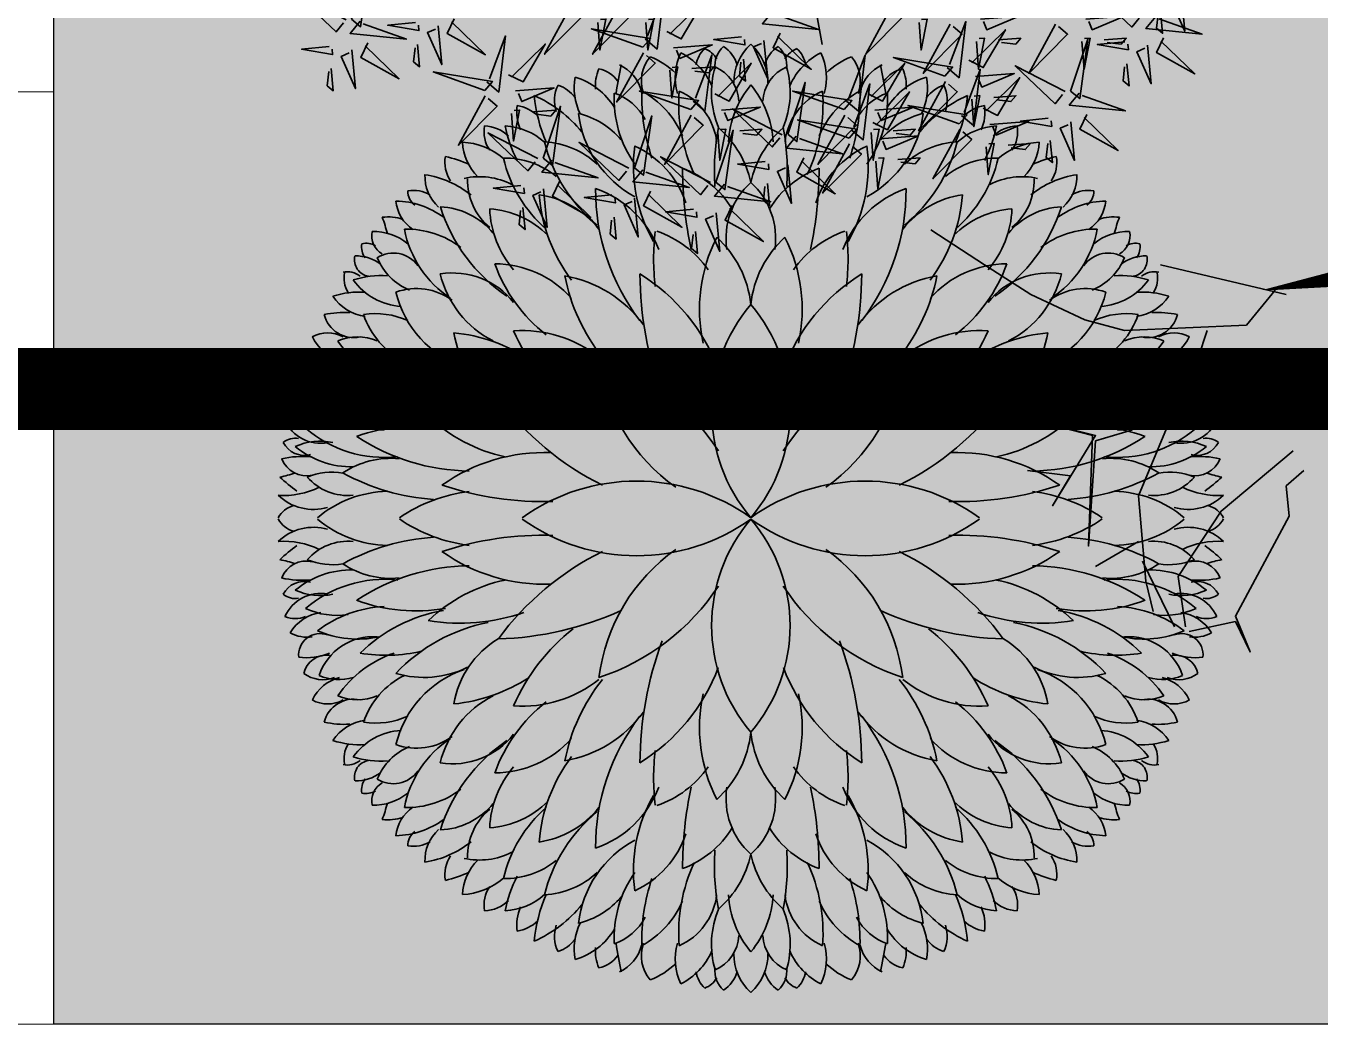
# Model space of a CAD drawing. Header units: millimetres. Extents: x -620 to 15825, y -3130 to 13425.
# Drawn here: x 7901 to 8533, y -2820 to -2333 of the extents above; entities that cross this region are included whole.
import ezdxf

# ---------------------------------------------------------------- set-up
doc = ezdxf.new("R2010")
doc.units = ezdxf.units.MM
doc.header["$LTSCALE"] = 150
doc.linetypes.add('1215E_Roof Plan$0$DASHED', pattern=[0.75, 0.5, -0.25])
doc.layers.add('1215E_Roof Plan$0$ad-Primary Roof', color=5, linetype='Continuous', true_color=0x0000ff)
doc.layers.add('ad-Verandah', color=7, linetype='Continuous', true_color=0xa57c52)
doc.layers.add('ad-Elevation 10', color=8, linetype='Continuous')
doc.layers.add('ad-Landscape', color=7, linetype='Continuous', lineweight=35, true_color=0x007f00)
doc.layers.add('ad-Landscape 2', color=7, linetype='Continuous', lineweight=35, true_color=0x264c00)

# ---------------------------------------------------------------- blocks, each defined once
blk = doc.blocks.new('bamboo')
at = {"layer": 'ad-Landscape'}
blk.add_line((-124.2, -652.6), (-157.7, -842.3), dxfattribs=at)
for points in [[(-1180, -694.3), (-1190.5, -804.4), (-1150.1, -713.1), (-1172.9, -702.9)], [(-1068.3, -758.6), (-926.4, -685), (-1039.9, -793.1), (-1061.2, -767.2)], [(346.4, -826.2), (312.4, -855.4), (293, -695.5), (339.1, -817.8)], [(-358.7, -729.9), (-282.3, -870.2), (-392.6, -759), (-367.2, -737.1)], [(284.5, -805.8), (243.4, -826.4), (180.3, -718.7), (276.1, -813.1)], [(419.5, -729.9), (495.9, -870.2), (385.6, -759), (411, -737.1)], [(556, -729.9), (632.4, -870.2), (522.1, -759), (547.5, -737.1)], [(-1108.4, -762.6), (-1079.9, -797.1), (-1240.2, -813.4), (-1117, -769.7)], [(-1121.6, -747.6), (-1127.7, -810.5), (-1110.4, -796.3), (-1114.5, -756.2)], [(-908.9, -770), (-1019.2, -761.8), (-927.1, -800.3), (-917.4, -777.3)], [(-608.6, -770), (-718.8, -761.8), (-626.7, -800.3), (-617.1, -777.3)], [(-433.8, -779.7), (-439.8, -858.4), (-456.8, -770), (-441.1, -771.2)], [(-16.2, -749), (12.3, -783.5), (-148, -799.7), (-24.8, -756.1)], [(344.4, -779.7), (338.4, -858.4), (321.4, -770), (337.1, -771.2)], [(480.9, -779.7), (474.9, -858.4), (457.9, -770), (473.7, -771.2)], [(-822.9, -784.4), (-746.5, -924.8), (-856.8, -813.5), (-831.4, -791.7)], [(-575.6, -887.6), (-616.8, -908.3), (-679.8, -800.6), (-584, -894.9)], [(-513.8, -908.1), (-547.7, -937.2), (-567.2, -777.3), (-521, -899.6)], [(-522.5, -784.4), (-446.1, -924.8), (-556.4, -813.5), (-531, -791.7)], [(-37.9, -810.4), (-18.1, -852), (-127, -912.8), (-30.8, -819)], [(352.4, -850.5), (499, -798.1), (330.6, -825.1), (352.4, -850.5)], [(-1130.1, -824), (-1110.3, -865.6), (-1219.3, -926.5), (-1123, -832.6)], [(-1084.5, -844.3), (-1095, -954.4), (-1054.5, -863.1), (-1077.3, -852.9)], [(-1020.1, -834.7), (-941.4, -842.3), (-1030.2, -857.5), (-1028.7, -841.8)], [(-961, -829.5), (-1024, -824.8), (-1009.5, -841.7), (-969.5, -836.8)], [(-898, -834.2), (-904, -913), (-921, -824.6), (-905.3, -825.7)], [(-865.6, -975.2), (-915, -827.6), (-891.5, -996.5), (-865.6, -975.2)], [(-660.6, -829.5), (-723.6, -824.8), (-709.1, -841.7), (-669.1, -836.8)], [(-597.6, -834.2), (-603.6, -913), (-620.7, -824.6), (-604.9, -825.7)], [(7.8, -830.7), (-2.8, -940.7), (37.7, -849.4), (14.9, -839.3)], [(72.2, -821), (150.8, -828.6), (62, -843.8), (63.5, -828.1)], [(265.2, -851.8), (154.9, -843.6), (247, -882.2), (256.7, -859.1)], [(-507.7, -932.3), (-361.1, -879.9), (-529.5, -906.9), (-507.7, -932.3)], [(-227.1, -1003.5), (-261, -1032.7), (-280.5, -872.8), (-234.3, -995)], [(66.1, -883.9), (60.1, -946.8), (77.4, -932.6), (73.3, -892.5)], [(209.8, -1003.5), (175.9, -1032.7), (156.4, -872.8), (202.6, -995)], [(351.2, -866.2), (427.7, -1006.6), (317.3, -895.4), (342.8, -873.5)], [(-1026.1, -897.6), (-1032.1, -960.5), (-1014.9, -946.3), (-1019, -906.2)], [(-849.9, -976.7), (-708, -903.2), (-821.4, -1011.2), (-842.8, -985.4)], [(-554.7, -1044.4), (-588.6, -1073.6), (-608.1, -913.7), (-562, -1036)], [(-288.9, -983), (-330, -1003.7), (-393.1, -896), (-297.3, -990.3)], [(148, -983), (106.8, -1003.7), (43.8, -896), (139.5, -990.3)], [(213.1, -911.3), (150.1, -906.6), (164.7, -923.5), (204.7, -918.6)], [(276.1, -916), (270.1, -994.8), (253.1, -906.4), (268.9, -907.6)], [(-616.5, -1023.9), (-657.7, -1044.6), (-720.8, -936.9), (-625, -1031.2)], [(-594.9, -933.7), (-705.2, -925.4), (-613.1, -964), (-603.4, -940.9)], [(-508.9, -948), (-432.5, -1088.4), (-542.8, -977.2), (-517.4, -955.3)], [(-240.7, -1085.3), (-274.6, -1114.5), (-294.1, -954.6), (-248, -1076.9)], [(-60.1, -1097.9), (-109.5, -950.3), (-85.9, -1119.2), (-60.1, -1097.9)], [(-889.9, -980.8), (-861.5, -1015.3), (-1021.7, -1031.5), (-898.6, -987.9)], [(-647, -993.1), (-710, -988.4), (-695.4, -1005.3), (-655.5, -1000.4)], [(-584, -997.8), (-590, -1076.6), (-607, -988.2), (-591.3, -989.4)], [(-302.5, -1064.9), (-343.7, -1085.5), (-406.8, -977.8), (-311, -1072.1)], [(-221, -1027.7), (-74.4, -975.4), (-242.8, -1002.3), (-221, -1027.7)], [(215.9, -1027.7), (362.5, -975.4), (194.1, -1002.3), (215.9, -1027.7)], [(715.7, -974.6), (605.5, -966.3), (697.6, -1004.9), (707.3, -981.8)], [(-548.6, -1068.6), (-402.1, -1016.3), (-570.5, -1043.2), (-548.6, -1068.6)], [(-308.2, -1029.1), (-418.5, -1020.8), (-326.4, -1059.4), (-316.7, -1036.4)], [(-44.4, -1099.5), (97.5, -1025.9), (-15.9, -1134), (-37.3, -1108.1)], [(128.7, -1029.1), (18.4, -1020.8), (110.5, -1059.4), (120.2, -1036.4)], [(636.2, -1166.1), (586.8, -1018.5), (610.3, -1187.4), (636.2, -1166.1)], [(663.7, -1034), (600.7, -1029.3), (615.2, -1046.2), (655.2, -1041.3)], [(-911.7, -1042.2), (-891.9, -1083.8), (-1000.8, -1144.6), (-904.6, -1050.8)], [(-866, -1062.5), (-876.5, -1172.5), (-836.1, -1081.2), (-858.9, -1071.1)], [(-801.6, -1052.8), (-723, -1060.4), (-811.7, -1075.7), (-810.2, -1059.9)], [(-635.9, -1070), (-746.1, -1061.7), (-654, -1100.3), (-644.4, -1077.3)], [(-234.6, -1109.5), (-88.1, -1057.2), (-256.5, -1084.1), (-234.6, -1109.5)], [(-222.2, -1043.5), (-145.8, -1183.9), (-256.1, -1072.6), (-230.7, -1050.8)], [(214.7, -1043.5), (291.1, -1183.9), (180.8, -1072.6), (206.2, -1050.8)], [(376.8, -1193.4), (327.4, -1045.8), (350.9, -1214.7), (376.8, -1193.4)], [(-549.8, -1084.4), (-473.4, -1224.8), (-583.8, -1113.5), (-558.3, -1091.7)], [(-321.9, -1110.9), (-432.1, -1102.7), (-340, -1141.2), (-330.3, -1118.2)], [(-360.3, -1088.6), (-423.3, -1083.8), (-408.7, -1100.8), (-368.8, -1095.8)], [(-297.3, -1093.3), (-303.3, -1172), (-320.3, -1083.6), (-304.5, -1084.8)], [(-84.4, -1103.5), (-56, -1138), (-216.2, -1154.2), (-93.1, -1110.6)], [(76.6, -1088.6), (13.6, -1083.8), (28.1, -1100.8), (68.1, -1095.8)], [(144.7, -1234.3), (95.3, -1086.7), (118.8, -1255.6), (144.7, -1234.3)], [(139.6, -1093.3), (133.6, -1172), (116.6, -1083.6), (132.3, -1084.8)], [(-807.6, -1115.7), (-813.6, -1178.6), (-796.4, -1164.4), (-800.5, -1124.4)], [(-687.9, -1129.5), (-751, -1124.7), (-736.4, -1141.7), (-696.4, -1136.8)], [(-624.9, -1134.2), (-630.9, -1213), (-648, -1124.6), (-632.2, -1125.7)], [(-235.8, -1125.3), (-159.4, -1265.7), (-269.7, -1154.4), (-244.3, -1132.6)], [(392.5, -1194.9), (534.4, -1121.4), (420.9, -1229.4), (399.6, -1203.5)], [(-373.9, -1170.4), (-436.9, -1165.7), (-422.4, -1182.6), (-382.4, -1177.7)], [(-310.9, -1175.1), (-316.9, -1253.9), (-334, -1165.5), (-318.2, -1166.6)], [(-106.2, -1164.9), (-86.3, -1206.5), (-195.3, -1267.4), (-99.1, -1173.5)], [(3.9, -1175.6), (82.5, -1183.2), (-6.2, -1198.4), (-4.7, -1182.7)], [(160.4, -1235.8), (302.3, -1162.3), (188.8, -1270.3), (167.5, -1244.4)], [(611.8, -1171.7), (640.3, -1206.2), (480.1, -1222.4), (603.2, -1178.8)], [(-60.5, -1185.2), (-71, -1295.3), (-30.6, -1204), (-53.4, -1193.8)], [(352.4, -1199), (380.9, -1233.5), (220.7, -1249.7), (343.8, -1206.1)], [(120.3, -1239.9), (148.8, -1274.4), (-11.4, -1290.6), (111.7, -1247)], [(-2.1, -1238.5), (-8.1, -1301.4), (9.1, -1287.1), (5, -1247.1)], [(590.1, -1233.1), (609.9, -1274.7), (501, -1335.5), (597.2, -1241.7)], [(330.7, -1260.4), (350.5, -1301.9), (241.6, -1362.8), (337.8, -1269)], [(376.4, -1280.6), (365.9, -1390.7), (406.3, -1299.4), (383.5, -1289.3)], [(440.8, -1271), (519.4, -1278.6), (430.7, -1293.8), (432.2, -1278.1)], [(635.8, -1253.4), (625.3, -1363.4), (665.7, -1272.1), (642.9, -1262)], [(98.6, -1301.3), (118.4, -1342.9), (9.5, -1403.7), (105.7, -1309.9)], [(144.3, -1321.5), (133.8, -1431.6), (174.2, -1340.3), (151.4, -1330.2)], [(208.7, -1311.9), (287.3, -1319.5), (198.6, -1334.7), (200.1, -1319)], [(694.2, -1306.6), (688.2, -1369.5), (705.4, -1355.3), (701.3, -1315.3)], [(434.8, -1333.9), (428.8, -1396.8), (446, -1382.6), (441.9, -1342.5)], [(202.7, -1374.8), (196.7, -1437.7), (213.9, -1423.5), (209.8, -1383.4)]]:
    blk.add_lwpolyline(points, dxfattribs=at)
at = {"layer": 'ad-Landscape 2'}
for points in [[(1182.3, -770.7), (1132.9, -623.1), (1156.5, -792), (1182.3, -770.7)], [(1198, -772.2), (1339.9, -698.7), (1226.5, -806.7), (1205.1, -780.8)], [(890.5, -769.5), (910.3, -811.1), (801.3, -871.9), (897.6, -778.1)], [(936.1, -789.8), (925.6, -899.8), (966.1, -808.5), (943.2, -798.4)], [(1000.5, -780.1), (1079.1, -787.7), (990.4, -802.9), (991.9, -787.2)], [(1158, -776.3), (1186.4, -810.8), (1026.2, -827), (1149.3, -783.4)], [(735.1, -928.5), (693.9, -949.2), (630.8, -841.5), (726.6, -935.8)], [(796.9, -949), (763, -978.1), (743.5, -818.2), (789.6, -940.5)], [(994.5, -843), (988.5, -905.9), (1005.7, -891.7), (1001.6, -851.6)], [(1136.2, -837.6), (1156, -879.2), (1047.1, -940.1), (1143.3, -846.3)], [(1181.9, -857.9), (1171.4, -968), (1211.8, -876.7), (1189, -866.6)], [(1246.3, -848.3), (1324.9, -855.9), (1236.2, -871.1), (1237.7, -855.4)], [(803, -973.2), (949.5, -920.8), (781.1, -947.8), (803, -973.2)], [(1240.3, -911.2), (1234.3, -974.1), (1251.5, -959.9), (1247.4, -919.8)], [(801.8, -988.9), (878.2, -1129.3), (767.9, -1018.1), (793.3, -996.2)], [(726.7, -1038.7), (720.7, -1117.5), (703.7, -1029.1), (719.4, -1030.3)], [(651.9, -1167.6), (793.8, -1094.1), (680.3, -1202.1), (659, -1176.3)], [(700.2, -1243.7), (778.8, -1251.3), (690.1, -1266.6), (691.6, -1250.8)]]:
    blk.add_lwpolyline(points, dxfattribs=at)
blk = doc.blocks.new('A$C7DA81DBD')
at = {"layer": 'ad-Landscape'}
for centre, radius, start, end in [((-0.266, 4.046), 0.225, 130.8443, 173.759), ((-0.491, 4.017), 0.214, 30.4156, 68.83), ((-0.096, 4.063), 0.227, 130.9335, 187.2728), ((-0.414, 3.981), 0.305, 17.0973, 56.395), ((0.323, 3.905), 0.477, 132.7387, 179.5624), ((5.866, 2.673), 7.168, 168.7597, 170.8333), ((-1.327, 3.744), 0.358, 14.3796, 65.6782), ((-0.641, 3.924), 0.342, 140.1793, 198.6746), ((-1.18, 3.454), 0.743, 47.0323, 68.1406), ((-0.143, 3.955), 0.535, 155.1905, 195.2068), ((-0.906, 3.641), 0.606, 24.0272, 62.7305), ((-1.034, 3.87), 0.552, 170.4856, 205.4529), ((-1.759, 3.363), 0.625, 31.2577, 73.0883), ((-1.053, 3.888), 0.343, 154.8223, 186.1053), ((-1.415, 3.77), 0.269, 35.0422, 78.9599), ((0.485, 3.825), 0.838, 164.1327, 202.2774), ((-0.466, 3.725), 0.359, 3.0513, 66.2944), ((-1.452, 3.751), 0.311, 153.8191, 198.7871), ((-1.821, 3.599), 0.302, 36.3212, 72.6008), ((0.785, 3.797), 1.765, 178.7548, 198.6115), ((-1.37, 3.11), 0.824, 23.2196, 61.7797), ((0.81, 3.717), 1.458, 175.3381, 205.5558), ((-0.873, 3.314), 0.57, 6.6723, 66.2687), ((0.672, 3.334), 0.873, 140.3941, 176.9962), ((-2.444, 2.7), 1.205, 39.6176, 65.5256), ((-0.466, 3.951), 1.488, 185.9725, 202.7074), ((-0.211, 3.764), 1.016, 176.9811, 215.1502), ((-1.383, 3.356), 0.488, 27.4375, 71.1826), ((-1.692, 3.651), 0.41, 172.3277, 203.6108), ((-2.158, 3.355), 0.356, 46.8629, 80.3692), ((-1.724, 2.922), 0.735, 40.3866, 76.092), ((-0.579, 3.745), 0.974, 186.4669, 241.6556), ((-2.106, 3.468), 0.289, 169.0778, 214.6406), ((-2.403, 3.194), 0.329, 46.2451, 87.6854), ((-2.239, 2.943), 0.581, 48.3364, 86.6749), ((-0.915, 3.796), 1.32, 191.9389, 206.2186), ((1.74, 3.125), 2.067, 169.3214, 184.0479), ((-0.876, 2.829), 0.895, 11.9619, 49.2113), ((-2.622, 2.757), 0.621, 49.7759, 86.9333), ((-2.128, 3.396), 0.461, 182.3648, 225.5832), ((-0.488, 3.723), 1.408, 194.0868, 230.7518), ((-1.896, 2.617), 0.764, 47.3855, 86.8116), ((0.295, 3.161), 1.349, 172.2305, 210.013), ((-1.405, 2.554), 0.868, 18.6878, 65.2839), ((-2.458, 3.195), 0.289, 169.0778, 214.6406), ((-3.046, 2.005), 1.281, 66.1435, 76.2848), ((-1.014, 3.524), 1.242, 193.527, 228.3981), ((-2.208, 2.504), 0.73, 50.8151, 91.0506), ((2.889, 3.142), 3.502, 179.9824, 192.0052), ((-0.914, 2.323), 0.874, 31.4049, 69.8192), ((-3.055, 2.232), 0.863, 51.0238, 81.3872), ((-2.554, 3.07), 0.372, 177.6019, 227.961), ((-2.436, 2.424), 0.643, 63.0761, 102.3855), ((-1.999, 3.032), 0.544, 178.2486, 230.6804), ((-3.025, 2.67), 0.274, 57.9754, 101.2662), ((-2.929, 2.933), 0.15, 177.4703, 233.8096), ((-0.442, 3.021), 1.463, 184.5397, 217.072), ((-2.026, 2.069), 0.846, 38.4928, 81.4291), ((0.542, 2.951), 1.936, 179.7315, 217.4115), ((-1.697, 2.079), 0.932, 21.0147, 71.0085), ((0.453, 2.514), 0.676, 132.165, 188.6083), ((-2.833, 2.887), 0.356, 186.207, 235.7181), ((-3.205, 2.09), 0.759, 53.8433, 88.585), ((-2.813, 2.152), 0.645, 39.1564, 87.7817), ((-1.329, 3.259), 1.53, 197.5905, 235.7456), ((-3.255, 2.307), 0.399, 70.941, 97.7273), ((-4.711, 2.181), 1.496, 14.5537, 20.4136), ((-2.402, 1.959), 0.821, 45.1229, 85.9267), ((-1.447, 2.814), 0.898, 182.3009, 220.5076), ((-3.218, 2.537), 0.186, 168.2362, 240.9945), ((-3.387, 2.087), 0.488, 50.8294, 91.5989), ((-2.167, 2.776), 0.96, 190.8581, 236.5506), ((-3.088, 1.801), 0.795, 52.4719, 91.5519), ((1.11, 2.329), 1.983, 172.8697, 187.1303), ((-1.144, 1.7), 0.928, 34.9166, 71.0505), ((-3.325, 2.438), 0.17, 170.7137, 216.2765), ((-3.454, 2.302), 0.168, 59.8902, 103.1809), ((0.973, 1.875), 1.434, 153.1598, 192.1138), ((-0.947, 1.818), 0.953, 6.2214, 47.7369), ((-3.41, 2.32), 0.148, 166.0967, 261.703), ((-3.547, 1.977), 0.379, 53.8191, 90.9542), ((-3.21, 2.109), 0.273, 35.3989, 122.1552), ((-2.867, 2.536), 0.525, 201.8257, 248.0281), ((-3.623, 2.031), 0.183, 51.1425, 102.0713), ((-3.413, 2.155), 0.239, 166.7548, 212.3176), ((-2.301, 1.358), 0.927, 41.7393, 89.8284), ((-0.957, 2.767), 1.425, 199.7331, 231.7721), ((-3.324, 1.386), 0.793, 85.5663, 108.0123), ((-3.104, 2.475), 0.573, 215.7635, 266.3734), ((-2.675, 1.508), 0.695, 38.2825, 99.3433), ((-1.894, 2.412), 0.921, 193.6684, 242.8823), ((-1.856, 1.09), 1.102, 36.0391, 80.2682), ((-0.013, 2.499), 1.688, 191.0285, 218.5633), ((-1.892, 0.74), 1.708, 20.4746, 58.3718), ((2.262, 2.222), 3.258, 180.4864, 200.1425), ((-3.508, 1.218), 0.814, 86.7638, 107.5222), ((-3.394, 2.243), 0.437, 214.7848, 261.073), ((-3.002, 1.519), 0.544, 53.779, 109.798), ((-2.259, 2.257), 0.955, 193.7428, 250.7401), ((1.124, 0.963), 1.476, 139.5678, 220.4322), ((-3.646, 0.97), 0.879, 87.0026, 102.0734), ((-3.566, 1.894), 0.271, 193.6546, 282.449), ((-3.37, 1.133), 0.705, 65.6035, 98.753), ((-2.789, 2.062), 0.727, 198.6708, 243.797), ((-3.799, 1.387), 0.279, 60.3623, 119.6377), ((-3.602, 1.788), 0.37, 205.3637, 256.0362), ((-3.531, 1.186), 0.443, 66.5632, 113.4368), ((-2.813, 0.17), 1.503, 56.8668, 84.3747), ((-1.841, 1.801), 0.836, 189.3048, 239.3197), ((-2.053, 0.575), 1.111, 51.6498, 93.9516), ((-0.504, 2.388), 1.772, 203.4099, 232.0446), ((-2.872, 2.169), 1.015, 214.6416, 251.0624), ((-3.843, 1.163), 0.285, 68.3546, 126.7162), ((-3.699, 1.02), 0.428, 72.4107, 114.4025), ((-3.393, 1.57), 0.508, 198.3657, 274.3629), ((-2.935, 0.536), 0.892, 63.9188, 106.3599), ((0.278, 1.632), 1.654, 187.071, 234.8541), ((-2.005, -0.521), 2.052, 33.3645, 71.7788), ((-3.806, 1.439), 0.213, 192.8534, 276.0686), ((-2.07, 2.438), 1.53, 223.1553, 259.12), ((-3.867, 1.227), 0.193, 174.1867, 290.596), ((-3.99, 0.707), 0.544, 67.6458, 97.2834), ((-3.278, -0.198), 1.427, 76.9569, 99.2549), ((-2.521, 2.218), 1.411, 225.5947, 260.3414), ((-3.983, 0.753), 0.314, 81.5933, 119.1651), ((-3.529, 0.17), 0.914, 78.0173, 113.3144), ((-0.182, 2.617), 2.589, 216.3709, 243.6204), ((-2.355, -1.807), 2.891, 65.6741, 88.2579), ((-3.806, 1.227), 0.386, 211.1509, 261.8872), ((-3.242, 1.855), 1.065, 232.5105, 267.2521), ((-2.612, -0.83), 1.771, 71.0687, 99.21), ((-4.09, 0.665), 0.235, 66.9546, 113.0454), ((-3.864, 1.022), 0.348, 203.9184, 280.7874), ((-3.715, 0.193), 0.678, 81.5557, 114.7052), ((-3.006, -0.698), 1.529, 80.073, 110.392), ((-1.914, 1.938), 1.415, 226.1223, 258.1088), ((-4.09, 0.554), 0.166, 79.3544, 130.2832), ((-3.288, 1.64), 1.093, 229.5217, 276.1719), ((-2.506, 2.298), 1.873, 236.553, 269.3505), ((-4.007, 0.779), 0.214, 207.1935, 284.6897), ((-3.868, 0.167), 0.526, 77.3912, 114.963), ((-3.58, 1.265), 0.803, 230.6141, 270.7898), ((-1.853, -0.999), 1.59, 87.8069, 125.3426), ((-4.021, -0.331), 0.887, 85.5415, 102.4704), ((-3.99, 0.621), 0.238, 201.2281, 283.0029), ((-3.234, -0.221), 0.76, 84.1206, 124.2254), ((-3.761, -0.151), 0.567, 79.894, 113.0436), ((-0.278, -1.632), 1.654, 7.071, 54.8541), ((2.005, 0.521), 2.052, 213.3645, 251.7788), ((0.504, -2.388), 1.772, 23.4099, 52.0446), ((-2.262, -2.222), 3.258, 0.4864, 20.1425), ((1.841, -1.801), 0.836, 9.3048, 59.3197), ((1.892, -0.74), 1.708, 200.4746, 238.3718), ((2.259, -2.257), 0.955, 13.7428, 70.7401), ((0.013, -2.499), 1.688, 11.0285, 38.5633), ((2.053, -0.575), 1.111, 231.6498, 273.9516), ((2.813, -0.17), 1.503, 236.8668, 264.3747), ((2.789, -2.062), 0.727, 18.6708, 63.797), ((3.602, -1.788), 0.37, 25.3637, 76.0362), ((1.894, -2.412), 0.921, 13.6684, 62.8823), ((3.531, -1.186), 0.443, 246.5632, 293.4368), ((3.566, -1.894), 0.271, 13.6546, 102.449), ((1.856, -1.09), 1.102, 216.0391, 260.2682), ((0.957, -2.767), 1.425, 19.7331, 51.7721), ((3.799, -1.387), 0.279, 240.3623, 299.6377), ((-0.542, -2.951), 1.936, 359.7315, 37.4115), ((3.37, -1.133), 0.705, 245.6035, 278.753), ((3.394, -2.243), 0.437, 34.7848, 81.073), ((3.646, -0.97), 0.879, 267.0026, 282.0734), ((2.675, -1.508), 0.695, 218.2825, 279.3433), ((3.002, -1.519), 0.544, 233.779, 289.798), ((3.104, -2.475), 0.573, 35.7635, 86.3734), ((-1.11, -2.329), 1.983, 352.8697, 7.1303), ((2.301, -1.358), 0.927, 221.7393, 269.8284), ((1.329, -3.259), 1.53, 17.5905, 55.7456), ((2.167, -2.776), 0.96, 10.8581, 56.5506), ((2.867, -2.536), 0.525, 21.8257, 68.0281), ((3.508, -1.218), 0.814, 266.7638, 287.5222), ((3.413, -2.155), 0.239, 346.7548, 32.3176), ((0.442, -3.021), 1.463, 4.5397, 37.072), ((3.324, -1.386), 0.793, 265.5663, 288.0123), ((3.41, -2.32), 0.148, 346.0967, 81.703), ((3.623, -2.031), 0.183, 231.1425, 282.0713), ((1.144, -1.7), 0.928, 214.9166, 251.0505), ((1.447, -2.814), 0.898, 2.3009, 40.5076), ((3.21, -2.109), 0.273, 215.3989, 302.1552), ((3.547, -1.977), 0.379, 233.8191, 270.9542), ((1.697, -2.079), 0.932, 201.0147, 251.0085), ((3.088, -1.801), 0.795, 232.4719, 271.5519), ((3.218, -2.537), 0.186, 348.2362, 60.9945), ((3.325, -2.438), 0.17, 350.7137, 36.2765), ((-0.295, -3.161), 1.349, 352.2305, 30.013), ((2.402, -1.959), 0.821, 225.1229, 265.9267), ((3.387, -2.087), 0.488, 230.8294, 271.5989), ((3.454, -2.302), 0.168, 239.8902, 283.1809), ((2.026, -2.069), 0.846, 218.4928, 261.4291), ((0.488, -3.723), 1.408, 14.0868, 50.7518), ((1.014, -3.524), 1.242, 13.527, 48.3981), ((2.813, -2.152), 0.645, 219.1564, 267.7817), ((1.999, -3.032), 0.544, 358.2486, 50.6804), ((2.833, -2.887), 0.356, 6.207, 55.7181), ((4.711, -2.181), 1.496, 194.5537, 200.4136), ((3.205, -2.09), 0.759, 233.8433, 268.585), ((3.255, -2.307), 0.399, 250.941, 277.7273), ((1.405, -2.554), 0.868, 198.6878, 245.2839), ((0.579, -3.745), 0.974, 6.4669, 61.6556), ((3.055, -2.232), 0.863, 231.0238, 261.3872), ((2.554, -3.07), 0.372, 357.6019, 47.961), ((3.025, -2.67), 0.274, 237.9754, 281.2662), ((2.929, -2.933), 0.15, 357.4703, 53.8096), ((2.436, -2.424), 0.643, 243.0761, 282.3855), ((2.208, -2.504), 0.73, 230.8151, 271.0506), ((2.128, -3.396), 0.461, 2.3648, 45.5832), ((2.458, -3.195), 0.289, 349.0778, 34.6406), ((-0.785, -3.797), 1.765, 358.7548, 18.6115), ((0.211, -3.764), 1.016, 356.9811, 35.1502), ((1.896, -2.617), 0.764, 227.3855, 266.8116), ((0.915, -3.796), 1.32, 11.9389, 26.2186), ((2.622, -2.757), 0.621, 229.7759, 266.9333), ((3.046, -2.005), 1.281, 246.1435, 256.2848), ((2.106, -3.468), 0.289, 349.0778, 34.6406), ((1.37, -3.11), 0.824, 203.2196, 241.7797), ((1.724, -2.922), 0.735, 220.3866, 256.092), ((2.444, -2.7), 1.205, 219.6176, 245.5256), ((0.466, -3.951), 1.488, 5.9725, 22.7074), ((2.239, -2.943), 0.581, 228.3364, 266.6749), ((2.403, -3.194), 0.329, 226.2451, 267.6854), ((1.383, -3.356), 0.488, 207.4375, 251.1826), ((1.692, -3.651), 0.41, 352.3277, 23.6108), ((1.759, -3.363), 0.625, 211.2577, 253.0883), ((1.034, -3.87), 0.552, 350.4856, 25.4529), ((1.452, -3.751), 0.311, 333.8191, 18.7871), ((2.158, -3.355), 0.356, 226.8629, 260.3692), ((0.641, -3.924), 0.342, 320.1793, 18.6746), ((1.327, -3.744), 0.358, 194.3796, 245.6782), ((-5.866, -2.673), 7.168, 348.7597, 350.8333), ((1.821, -3.599), 0.302, 216.3212, 252.6008), ((1.415, -3.77), 0.269, 215.0422, 258.9599), ((1.053, -3.888), 0.343, 334.8223, 6.1053), ((1.18, -3.454), 0.743, 227.0323, 248.1406)]:
    blk.add_arc(centre, radius, start, end, dxfattribs=at)
at = {"layer": 'ad-Landscape 2'}
for centre, radius, start, end in [((-0.323, 3.905), 0.477, 0.4376, 47.2613), ((0.414, 3.981), 0.305, 123.605, 162.9027), ((0.096, 4.063), 0.227, 352.7272, 49.0665), ((0.491, 4.017), 0.214, 111.17, 149.5844), ((0.266, 4.046), 0.225, 6.241, 49.1557), ((0.906, 3.641), 0.606, 117.2695, 155.9728), ((0.143, 3.955), 0.535, 344.7932, 24.8095), ((1.18, 3.454), 0.743, 111.8594, 132.9677), ((0.641, 3.924), 0.342, 341.3254, 39.8207), ((1.327, 3.744), 0.358, 114.3218, 165.6204), ((-5.866, 2.673), 7.168, 9.1667, 11.2403), ((0.466, 3.725), 0.359, 113.7056, 176.9487), ((-0.485, 3.825), 0.838, 337.7226, 15.8673), ((1.415, 3.77), 0.269, 101.0401, 144.9578), ((1.759, 3.363), 0.625, 106.9117, 148.7423), ((1.053, 3.888), 0.343, 353.8947, 25.1777), ((1.034, 3.87), 0.552, 334.5471, 9.5144), ((-0.672, 3.334), 0.873, 3.0038, 39.6059), ((0.873, 3.314), 0.57, 113.7313, 173.3277), ((-0.81, 3.717), 1.458, 334.4442, 4.6619), ((1.37, 3.11), 0.824, 118.2203, 156.7804), ((-0.785, 3.797), 1.765, 341.3885, 1.2452), ((1.821, 3.599), 0.302, 107.3992, 143.6788), ((1.452, 3.751), 0.311, 341.2129, 26.1809), ((1.383, 3.356), 0.488, 108.8174, 152.5625), ((0.211, 3.764), 1.016, 324.8498, 3.0189), ((2.444, 2.7), 1.205, 114.4744, 140.3824), ((0.466, 3.951), 1.488, 337.2926, 354.0275), ((0.579, 3.745), 0.974, 298.3444, 353.5331), ((1.724, 2.922), 0.735, 103.908, 139.6134), ((2.158, 3.355), 0.356, 99.6308, 133.1371), ((1.692, 3.651), 0.41, 336.3892, 7.6723), ((0.876, 2.829), 0.895, 130.7887, 168.0381), ((-1.74, 3.125), 2.067, 355.9521, 10.6786), ((2.239, 2.943), 0.581, 93.3251, 131.6636), ((0.915, 3.796), 1.32, 333.7814, 348.0611), ((2.403, 3.194), 0.329, 92.3146, 133.7549), ((2.106, 3.468), 0.289, 325.3594, 10.9222), ((0.488, 3.723), 1.408, 309.2482, 345.9132), ((1.896, 2.617), 0.764, 93.1884, 132.6145), ((2.622, 2.757), 0.621, 93.0667, 130.2241), ((2.128, 3.396), 0.461, 314.4168, 357.6352), ((1.405, 2.554), 0.868, 114.7161, 161.3122), ((-0.295, 3.161), 1.349, 329.987, 7.7695), ((0.914, 2.323), 0.874, 110.1808, 148.5951), ((-2.889, 3.142), 3.502, 347.9948, 0.0176), ((2.208, 2.504), 0.73, 88.9494, 129.1849), ((1.014, 3.524), 1.242, 311.6019, 346.473), ((3.046, 2.005), 1.281, 103.7152, 113.8565), ((2.458, 3.195), 0.289, 325.3594, 10.9222), ((2.436, 2.424), 0.643, 77.6145, 116.9239), ((1.999, 3.032), 0.544, 309.3196, 1.7514), ((3.055, 2.232), 0.863, 98.6128, 128.9762), ((2.554, 3.07), 0.372, 312.039, 2.3981), ((-0.453, 2.514), 0.676, 351.3917, 47.835), ((1.697, 2.079), 0.932, 108.9915, 158.9853), ((-0.542, 2.951), 1.936, 322.5885, 0.2685), ((2.026, 2.069), 0.846, 98.5709, 141.5072), ((0.442, 3.021), 1.463, 322.928, 355.4603), ((3.025, 2.67), 0.274, 78.7338, 122.0246), ((2.929, 2.933), 0.15, 306.1904, 2.5297), ((1.329, 3.259), 1.53, 304.2544, 342.4095), ((2.813, 2.152), 0.645, 92.2183, 140.8436), ((3.205, 2.09), 0.759, 91.415, 126.1567), ((2.833, 2.887), 0.356, 304.2819, 353.793), ((2.402, 1.959), 0.821, 94.0733, 134.8771), ((1.447, 2.814), 0.898, 319.4924, 357.6991), ((3.255, 2.307), 0.399, 82.2727, 109.059), ((4.711, 2.181), 1.496, 159.5864, 165.4463), ((1.144, 1.7), 0.928, 108.9495, 145.0834), ((-1.11, 2.329), 1.983, 352.8697, 7.1303), ((3.088, 1.801), 0.795, 88.4481, 127.5281), ((2.167, 2.776), 0.96, 303.4494, 349.1419), ((3.387, 2.087), 0.488, 88.4011, 129.1706), ((3.218, 2.537), 0.186, 299.0055, 11.7638), ((0.947, 1.818), 0.953, 132.2631, 173.7786), ((-0.973, 1.875), 1.434, 347.8862, 26.8402), ((3.454, 2.302), 0.168, 76.8191, 120.1098), ((3.325, 2.438), 0.17, 323.7235, 9.2863), ((3.21, 2.109), 0.273, 57.8448, 144.6011), ((2.867, 2.536), 0.525, 291.9719, 338.1743), ((3.547, 1.977), 0.379, 89.0458, 126.1809), ((3.41, 2.32), 0.148, 278.297, 13.9033), ((2.301, 1.358), 0.927, 90.1716, 138.2607), ((0.957, 2.767), 1.425, 308.2279, 340.2669), ((3.623, 2.031), 0.183, 77.9287, 128.8575), ((3.413, 2.155), 0.239, 327.6824, 13.2452), ((1.892, 0.74), 1.708, 121.6282, 159.5254), ((-2.262, 2.222), 3.258, 339.8575, 359.5136), ((1.856, 1.09), 1.102, 99.7318, 143.9609), ((0.013, 2.499), 1.688, 321.4367, 348.9715), ((2.675, 1.508), 0.695, 80.6567, 141.7175), ((1.894, 2.412), 0.921, 297.1177, 346.3316), ((3.104, 2.475), 0.573, 273.6266, 324.2365), ((3.324, 1.386), 0.793, 71.9877, 94.4337), ((2.259, 2.257), 0.955, 289.2599, 346.2572), ((3.002, 1.519), 0.544, 70.202, 126.221), ((3.508, 1.218), 0.814, 72.4778, 93.2362), ((3.394, 2.243), 0.437, 278.927, 325.2152), ((-1.124, 0.963), 1.476, 319.5678, 40.4322), ((3.37, 1.133), 0.705, 81.247, 114.3965), ((2.789, 2.062), 0.727, 296.203, 341.3292), ((3.566, 1.894), 0.271, 257.551, 346.3454), ((3.646, 0.97), 0.879, 77.9266, 92.9974), ((2.053, 0.575), 1.111, 86.0484, 128.3502), ((0.504, 2.388), 1.772, 307.9554, 336.5901), ((2.813, 0.17), 1.503, 95.6253, 123.1332), ((1.841, 1.801), 0.836, 300.6803, 350.6952), ((3.531, 1.186), 0.443, 66.5632, 113.4368), ((3.799, 1.387), 0.279, 60.3623, 119.6377), ((3.602, 1.788), 0.37, 283.9638, 334.6363), ((2.872, 2.169), 1.015, 288.9376, 325.3584), ((2.005, -0.521), 2.052, 108.2212, 146.6355), ((-0.278, 1.632), 1.654, 305.1459, 352.929), ((2.935, 0.536), 0.892, 73.6401, 116.0812), ((3.393, 1.57), 0.508, 265.6371, 341.6343), ((3.699, 1.02), 0.428, 65.5975, 107.5893), ((3.843, 1.163), 0.285, 53.2838, 111.6454), ((2.07, 2.438), 1.53, 280.88, 316.8447), ((3.806, 1.439), 0.213, 263.9314, 347.1466), ((2.521, 2.218), 1.411, 279.6586, 314.4053), ((3.278, -0.198), 1.427, 80.7451, 103.0431), ((3.99, 0.707), 0.544, 82.7166, 112.3542), ((3.867, 1.227), 0.193, 249.404, 5.8133), ((2.355, -1.807), 2.891, 91.7421, 114.3259), ((0.182, 2.617), 2.589, 296.3796, 323.6291), ((3.529, 0.17), 0.914, 66.6856, 101.9827), ((3.983, 0.753), 0.314, 60.8349, 98.4067), ((2.612, -0.83), 1.771, 80.79, 108.9313), ((3.242, 1.855), 1.065, 272.7479, 307.4895), ((3.806, 1.227), 0.386, 278.1128, 328.8491), ((1.914, 1.938), 1.415, 281.8912, 313.8777), ((3.006, -0.698), 1.529, 69.608, 99.927), ((3.715, 0.193), 0.678, 65.2948, 98.4443), ((3.864, 1.022), 0.348, 259.2126, 336.0816), ((4.09, 0.665), 0.235, 66.9546, 113.0454), ((2.506, 2.298), 1.873, 270.6495, 303.447), ((3.288, 1.64), 1.093, 263.8281, 310.4783), ((4.09, 0.554), 0.166, 49.7168, 100.6456), ((1.853, -0.999), 1.59, 54.6574, 92.1931), ((3.58, 1.265), 0.803, 269.2102, 309.3859), ((3.868, 0.167), 0.526, 65.037, 102.6088), ((4.007, 0.779), 0.214, 255.3103, 332.8065), ((3.234, -0.221), 0.76, 55.7746, 95.8794), ((3.99, 0.621), 0.238, 256.9971, 338.7719), ((4.021, -0.331), 0.887, 77.5296, 94.4585), ((-4.487, 1.629), 1.285, 281.6372, 288.0005), ((-3.052, 1.626), 1.72, 226.87, 233.5161), ((-3.616, 0.691), 0.486, 221.139, 275.5703), ((-2.722, 2.114), 1.948, 241.1822, 266.2604), ((2.722, 2.114), 1.948, 273.7396, 298.8178), ((3.616, 0.691), 0.486, 264.4297, 318.861), ((3.761, -0.151), 0.567, 66.9564, 100.106), ((3.052, 1.626), 1.72, 306.4839, 313.13), ((4.487, 1.629), 1.285, 251.9995, 258.3628), ((-4.197, 0.939), 0.734, 266.4289, 296.017), ((-3.241, -0.766), 1.009, 91.2562, 130.1055), ((-2.353, -1.17), 1.423, 97.042, 124.3197), ((-1.863, 3.033), 2.882, 251.6105, 271.7173), ((-1.026, -1.431), 1.766, 54.4662, 125.5338), ((1.026, -1.431), 1.766, 54.4662, 125.5338), ((1.863, 3.033), 2.882, 268.2827, 288.3895), ((2.353, -1.17), 1.423, 55.6803, 82.958), ((3.241, -0.766), 1.009, 49.8945, 88.7438), ((4.197, 0.939), 0.734, 243.983, 273.5711), ((-3.927, 0.536), 0.456, 226.0882, 286.2369), ((3.927, 0.536), 0.456, 253.7631, 313.9118), ((-4.046, -0.101), 0.224, 105.3109, 151.5664), ((4.046, -0.101), 0.224, 28.4336, 74.6891), ((-4.046, 0.101), 0.224, 208.4336, 254.6891), ((-3.927, -0.536), 0.456, 73.7631, 133.9118), ((-3.241, 0.766), 1.009, 229.8945, 268.7438), ((-2.353, 1.17), 1.423, 235.6803, 262.958), ((-1.026, 1.431), 1.766, 234.4662, 305.5338), ((1.124, -0.963), 1.476, 139.5678, 220.4322), ((-1.124, -0.963), 1.476, 319.5678, 40.4322), ((1.026, 1.431), 1.766, 234.4662, 305.5338), ((2.353, 1.17), 1.423, 277.042, 304.3197), ((3.241, 0.766), 1.009, 271.2562, 310.1055), ((3.927, -0.536), 0.456, 46.0882, 106.2369), ((4.046, 0.101), 0.224, 285.3109, 331.5664), ((-4.197, -0.939), 0.734, 63.983, 93.5711), ((-3.616, -0.691), 0.486, 84.4297, 138.861), ((-2.722, -2.114), 1.948, 93.7396, 118.8178), ((-1.863, -3.033), 2.882, 88.2827, 108.3895), ((1.863, -3.033), 2.882, 71.6105, 91.7173), ((2.722, -2.114), 1.948, 61.1822, 86.2604), ((3.616, -0.691), 0.486, 41.139, 95.5703), ((4.197, -0.939), 0.734, 86.4289, 116.017), ((-3.052, -1.626), 1.72, 126.4839, 133.13), ((-1.853, 0.999), 1.59, 234.6574, 272.1931), ((-0.182, -2.617), 2.589, 116.3796, 143.6291), ((0.278, -1.632), 1.654, 125.1459, 172.929), ((0.182, -2.617), 2.589, 36.3709, 63.6204), ((1.853, 0.999), 1.59, 267.8069, 305.3426), ((3.052, -1.626), 1.72, 46.87, 53.5161), ((-4.487, -1.629), 1.285, 71.9995, 78.3628), ((-3.99, -0.621), 0.238, 76.9971, 158.7719), ((-3.58, -1.265), 0.803, 89.2102, 129.3859), ((-3.761, 0.151), 0.567, 246.9564, 280.106), ((-3.234, 0.221), 0.76, 235.7746, 275.8794), ((-2.506, -2.298), 1.873, 90.6495, 123.447), ((2.506, -2.298), 1.873, 56.553, 89.3505), ((3.234, 0.221), 0.76, 264.1206, 304.2254), ((3.58, -1.265), 0.803, 50.6141, 90.7898), ((3.761, 0.151), 0.567, 259.894, 293.0436), ((3.99, -0.621), 0.238, 21.2281, 103.0029), ((4.487, -1.629), 1.285, 101.6372, 108.0005), ((-4.021, 0.331), 0.887, 257.5296, 274.4585), ((-4.007, -0.779), 0.214, 75.3103, 152.8065), ((-3.288, -1.64), 1.093, 83.8281, 130.4783), ((-1.914, -1.938), 1.415, 101.8912, 133.8777), ((1.914, -1.938), 1.415, 46.1223, 78.1088), ((3.288, -1.64), 1.093, 49.5217, 96.1719), ((4.021, 0.331), 0.887, 265.5415, 282.4704), ((4.007, -0.779), 0.214, 27.1935, 104.6897), ((-4.09, -0.554), 0.166, 229.7168, 280.6456), ((-3.864, -1.022), 0.348, 79.2126, 156.0816), ((-3.868, -0.167), 0.526, 245.037, 282.6088), ((-2.005, 0.521), 2.052, 288.2212, 326.6355), ((3.868, -0.167), 0.526, 257.3912, 294.963), ((3.864, -1.022), 0.348, 23.9184, 100.7874), ((4.09, -0.554), 0.166, 259.3544, 310.2832), ((-3.715, -0.193), 0.678, 245.2948, 278.4443), ((-3.242, -1.855), 1.065, 92.7479, 127.4895), ((-3.006, 0.698), 1.529, 249.608, 279.927), ((3.006, 0.698), 1.529, 260.073, 290.392), ((3.242, -1.855), 1.065, 52.5105, 87.2521), ((3.715, -0.193), 0.678, 261.5557, 294.7052), ((-4.09, -0.665), 0.235, 246.9546, 293.0454), ((-3.806, -1.227), 0.386, 98.1128, 148.8491), ((-2.521, -2.218), 1.411, 99.6586, 134.4053), ((-2.612, 0.83), 1.771, 260.79, 288.9313), ((-2.355, 1.807), 2.891, 271.7421, 294.3259), ((2.355, 1.807), 2.891, 245.6741, 268.2579), ((2.612, 0.83), 1.771, 251.0687, 279.21), ((2.521, -2.218), 1.411, 45.5947, 80.3414), ((3.806, -1.227), 0.386, 31.1509, 81.8872), ((4.09, -0.665), 0.235, 246.9546, 293.0454), ((-3.983, -0.753), 0.314, 240.8349, 278.4067), ((-3.867, -1.227), 0.193, 69.404, 185.8133), ((-3.529, -0.17), 0.914, 246.6856, 281.9827), ((-2.07, -2.438), 1.53, 100.88, 136.8447), ((-0.504, -2.388), 1.772, 127.9554, 156.5901), ((2.07, -2.438), 1.53, 43.1553, 79.12), ((3.529, -0.17), 0.914, 258.0173, 293.3144), ((3.867, -1.227), 0.193, 354.1867, 110.596), ((3.983, -0.753), 0.314, 261.5933, 299.1651), ((-3.393, -1.57), 0.508, 85.6371, 161.6343), ((-1.841, -1.801), 0.836, 120.6803, 170.6952), ((2.262, -2.222), 3.258, 159.8575, 179.5136), ((3.393, -1.57), 0.508, 18.3657, 94.3629), ((-3.99, -0.707), 0.544, 262.7166, 292.3542), ((-3.806, -1.439), 0.213, 83.9314, 167.1466), ((-2.872, -2.169), 1.015, 108.9376, 145.3584), ((-3.278, 0.198), 1.427, 260.7451, 283.0431), ((3.278, 0.198), 1.427, 256.9569, 279.2549), ((2.872, -2.169), 1.015, 34.6416, 71.0624), ((3.99, -0.707), 0.544, 247.6458, 277.2834), ((3.806, -1.439), 0.213, 12.8534, 96.0686), ((-3.843, -1.163), 0.285, 233.2838, 291.6454), ((-2.935, -0.536), 0.892, 253.6401, 296.0812), ((-2.259, -2.257), 0.955, 109.2599, 166.2572), ((-1.892, -0.74), 1.708, 301.6282, 339.5254), ((2.935, -0.536), 0.892, 243.9188, 286.3599), ((3.843, -1.163), 0.285, 248.3546, 306.7162), ((-3.602, -1.788), 0.37, 103.9638, 154.6363), ((-3.699, -1.02), 0.428, 245.5975, 287.5893), ((-2.789, -2.062), 0.727, 116.203, 161.3292), ((-2.813, -0.17), 1.503, 275.6253, 303.1332), ((-2.053, -0.575), 1.111, 266.0484, 308.3502), ((-0.013, -2.499), 1.688, 141.4367, 168.9715), ((3.699, -1.02), 0.428, 252.4107, 294.4025), ((-3.566, -1.894), 0.271, 77.551, 166.3454), ((-3.531, -1.186), 0.443, 246.5632, 293.4368), ((-1.894, -2.412), 0.921, 117.1177, 166.3316), ((0.973, -1.875), 1.434, 167.8862, 206.8402), ((-0.973, -1.875), 1.434, 333.1598, 12.1138), ((-3.799, -1.387), 0.279, 240.3623, 299.6377), ((-0.957, -2.767), 1.425, 128.2279, 160.2669), ((-1.856, -1.09), 1.102, 279.7318, 323.9609), ((-3.646, -0.97), 0.879, 257.9266, 272.9974), ((-3.394, -2.243), 0.437, 98.927, 145.2152), ((-3.37, -1.133), 0.705, 261.247, 294.3965), ((0.542, -2.951), 1.936, 142.5885, 180.2685), ((-3.104, -2.475), 0.573, 93.6266, 144.2365), ((-3.002, -1.519), 0.544, 250.202, 306.221), ((-2.675, -1.508), 0.695, 260.6567, 321.7175), ((-0.947, -1.818), 0.953, 312.2631, 353.7786), ((0.947, -1.818), 0.953, 186.2214, 227.7369), ((-3.508, -1.218), 0.814, 252.4778, 273.2362), ((-3.413, -2.155), 0.239, 147.6824, 193.2452), ((-2.867, -2.536), 0.525, 111.9719, 158.1743), ((-2.167, -2.776), 0.96, 123.4494, 169.1419), ((-1.329, -3.259), 1.53, 124.2544, 162.4095), ((-2.301, -1.358), 0.927, 270.1716, 318.2607), ((1.11, -2.329), 1.983, 172.8697, 187.1303), ((-3.623, -2.031), 0.183, 257.9287, 308.8575), ((-3.324, -1.386), 0.793, 251.9877, 274.4337), ((-3.41, -2.32), 0.148, 98.297, 193.9033), ((-0.442, -3.021), 1.463, 142.928, 175.4603), ((-3.547, -1.977), 0.379, 269.0458, 306.1809), ((-3.21, -2.109), 0.273, 237.8448, 324.6011), ((-1.447, -2.814), 0.898, 139.4924, 177.6991), ((-1.144, -1.7), 0.928, 288.9495, 325.0834), ((-3.325, -2.438), 0.17, 143.7235, 189.2863), ((-3.218, -2.537), 0.186, 119.0055, 191.7638), ((-3.088, -1.801), 0.795, 268.4481, 307.5281), ((-1.697, -2.079), 0.932, 288.9915, 338.9853), ((2.889, -3.142), 3.502, 167.9948, 180.0176), ((0.453, -2.514), 0.676, 171.3917, 227.835), ((-0.453, -2.514), 0.676, 312.165, 8.6083), ((-2.889, -3.142), 3.502, 359.9824, 12.0052), ((-3.454, -2.302), 0.168, 256.8191, 300.1098), ((-3.387, -2.087), 0.488, 268.4011, 309.1706), ((-2.402, -1.959), 0.821, 274.0733, 314.8771), ((0.295, -3.161), 1.349, 149.987, 187.7695), ((-4.711, -2.181), 1.496, 339.5864, 345.4463), ((-2.833, -2.887), 0.356, 124.2819, 173.793), ((-2.813, -2.152), 0.645, 272.2183, 320.8436), ((-1.999, -3.032), 0.544, 129.3196, 181.7514), ((-1.014, -3.524), 1.242, 131.6019, 166.473), ((-2.026, -2.069), 0.846, 278.5709, 321.5072), ((-0.488, -3.723), 1.408, 129.2482, 165.9132), ((-3.255, -2.307), 0.399, 262.2727, 289.059), ((-3.205, -2.09), 0.759, 271.415, 306.1567), ((-0.914, -2.323), 0.874, 290.1808, 328.5951), ((0.914, -2.323), 0.874, 211.4049, 249.8192), ((-2.929, -2.933), 0.15, 126.1904, 182.5297), ((-3.025, -2.67), 0.274, 258.7338, 302.0246), ((-2.554, -3.07), 0.372, 132.039, 182.3981), ((-3.055, -2.232), 0.863, 278.6128, 308.9762), ((-0.579, -3.745), 0.974, 118.3444, 173.5331), ((-1.405, -2.554), 0.868, 294.7161, 341.3122), ((-2.436, -2.424), 0.643, 257.6145, 296.9239), ((1.74, -3.125), 2.067, 175.9521, 190.6786), ((-0.876, -2.829), 0.895, 310.7887, 348.0381), ((0.876, -2.829), 0.895, 191.9619, 229.2113), ((-1.74, -3.125), 2.067, 349.3214, 4.0479), ((-2.458, -3.195), 0.289, 145.3594, 190.9222), ((-2.128, -3.396), 0.461, 134.4168, 177.6352), ((-2.208, -2.504), 0.73, 268.9494, 309.1849), ((0.81, -3.717), 1.458, 154.4442, 184.6619), ((-0.81, -3.717), 1.458, 355.3381, 25.5558), ((-3.046, -2.005), 1.281, 283.7152, 293.8565), ((-2.622, -2.757), 0.621, 273.0667, 310.2241), ((-0.915, -3.796), 1.32, 153.7814, 168.0611), ((-1.896, -2.617), 0.764, 273.1884, 312.6145), ((-0.211, -3.764), 1.016, 144.8498, 183.0189), ((0.785, -3.797), 1.765, 161.3885, 181.2452), ((-2.106, -3.468), 0.289, 145.3594, 190.9222), ((-2.403, -3.194), 0.329, 272.3146, 313.7549), ((-2.239, -2.943), 0.581, 273.3251, 311.6636), ((-0.466, -3.951), 1.488, 157.2926, 174.0275), ((-2.444, -2.7), 1.205, 294.4744, 320.3824), ((-1.724, -2.922), 0.735, 283.908, 319.6134), ((-1.37, -3.11), 0.824, 298.2203, 336.7804), ((-0.873, -3.314), 0.57, 293.7313, 353.3277), ((0.672, -3.334), 0.873, 183.0038, 219.6059), ((-0.672, -3.334), 0.873, 320.3941, 356.9962), ((0.873, -3.314), 0.57, 186.6723, 246.2687), ((-1.692, -3.651), 0.41, 156.3892, 187.6723), ((-1.383, -3.356), 0.488, 288.8174, 332.5625), ((0.485, -3.825), 0.838, 157.7226, 195.8673), ((-0.485, -3.825), 0.838, 344.1327, 22.2774), ((-2.158, -3.355), 0.356, 279.6308, 313.1371), ((-1.452, -3.751), 0.311, 161.2129, 206.1809), ((-1.034, -3.87), 0.552, 154.5471, 189.5144), ((-1.759, -3.363), 0.625, 286.9117, 328.7423), ((-1.821, -3.599), 0.302, 287.3992, 323.6788), ((5.866, -2.673), 7.168, 189.1667, 191.2403), ((-1.327, -3.744), 0.358, 294.3218, 345.6204), ((-0.641, -3.924), 0.342, 161.3254, 219.8207), ((-0.143, -3.955), 0.535, 164.7932, 204.8095), ((-0.466, -3.725), 0.359, 293.7056, 356.9487), ((0.466, -3.725), 0.359, 183.0513, 246.2944), ((0.143, -3.955), 0.535, 335.1905, 15.2068), ((-1.053, -3.888), 0.343, 173.8947, 205.1777), ((-1.415, -3.77), 0.269, 281.0401, 324.9578), ((-0.906, -3.641), 0.606, 297.2695, 335.9728), ((0.323, -3.905), 0.477, 180.4376, 227.2613), ((-0.323, -3.905), 0.477, 312.7387, 359.5624), ((0.906, -3.641), 0.606, 204.0272, 242.7305), ((-1.18, -3.454), 0.743, 291.8594, 312.9677), ((-0.096, -4.063), 0.227, 172.7272, 229.0665), ((0.096, -4.063), 0.227, 310.9335, 7.2728), ((-0.266, -4.046), 0.225, 186.241, 229.1557), ((-0.491, -4.017), 0.214, 291.17, 329.5844), ((-0.414, -3.981), 0.305, 303.605, 342.9027), ((0.414, -3.981), 0.305, 197.0973, 236.395), ((0.491, -4.017), 0.214, 210.4156, 248.83), ((0.266, -4.046), 0.225, 310.8443, 353.759)]:
    blk.add_arc(centre, radius, start, end, dxfattribs=at)
blk = doc.blocks.new('A$C06C421F0')
at = {"layer": 'ad-Landscape'}
for points in [[(359.91, 366.46, 35.98, 14.39, 0), (421.22, 431.54, 14.39, 0.72, 0), (487.37, 441.94, 0, 0, 0), (448, 441.94, 0, 0, 0), (472.53, 524.19, 0, 0, 0), (467.69, 541.37, 0, 0, 0), (379.6, 599.67, 0, 0, 0), (404.12, 579.33, 0, 0, 0), (359.91, 575.71, 0, 0, 0), (404.12, 579.33, 0, 0, 0), (467.69, 541.37, 0, 0, 0), (433.48, 648.03, 0, 0, 0), (482.53, 692.32, 0, 0, 0), (430.9, 648.03, 0, 0, 0), (418.64, 692.32, 0, 0, 0), (426.06, 713.11, 0, 0, 0), (413.8, 692.32, 0, 0, 0), (372.17, 716.27, 0, 0, 0), (413.8, 692.32, 0, 0, 0), (323.13, 719.89, 0, 0, 0)], [(366.46, 359.97, 35.98, 14.39, 0), (431.54, 298.66, 14.39, 0.72, 0), (441.94, 232.52, 0, 0, 0), (441.94, 271.88, 0, 0, 0), (524.19, 247.36, 0, 0, 0), (541.37, 252.2, 0, 0, 0), (599.67, 340.29, 0, 0, 0), (579.33, 315.77, 0, 0, 0), (575.71, 359.97, 0, 0, 0), (579.33, 315.77, 0, 0, 0), (541.37, 252.2, 0, 0, 0), (648.03, 286.4, 0, 0, 0), (692.32, 237.36, 0, 0, 0), (648.03, 288.98, 0, 0, 0), (692.32, 301.25, 0, 0, 0), (713.11, 293.82, 0, 0, 0), (692.32, 306.09, 0, 0, 0), (716.27, 347.71, 0, 0, 0), (692.32, 306.09, 0, 0, 0), (719.89, 396.76, 0, 0, 0)]]:
    blk.add_lwpolyline(points, format="xyseb", dxfattribs=at)
for points in [[(460.26, 565.32), (472.53, 575.71), (470.27, 596.5), (507.05, 664.75), (497.05, 689.15), (507.05, 668.36), (538.67, 675.14)], [(467.69, 551.76), (516.73, 592.89), (546.1, 637.63), (541.26, 671.98)], [(570.62, 627.24), (548.68, 671.98)], [(546.1, 517.41), (573.2, 582.49), (568.36, 640.79), (563.2, 661.58)], [(573.2, 613.68), (602.56, 630.85)], [(538.67, 507.02), (578.04, 537.75), (602.56, 544.98), (607.4, 616.84), (604.82, 541.37), (683.23, 521.03), (602.56, 541.37), (631.93, 589.27), (619.67, 568.94), (649.03, 565.32)], [(526.41, 469.51), (538.67, 507.02), (580.3, 510.63), (622.25, 489.84), (663.87, 489.84), (693.24, 493.46)], [(479.95, 441.94), (499.63, 465.89), (582.88, 469.51), (609.99, 462.28), (646.77, 445.1), (678.39, 424.76), (715.18, 400.81)], [(472.53, 445.1), (558.36, 424.76)]]:
    blk.add_lwpolyline(points, dxfattribs=at)
blk = doc.blocks.new('zw$FE9C')
at = {"transparency": 33554559}
h = blk.add_hatch(dxfattribs=at)
h.set_pattern_fill('GRASS', color=74, angle=180)
h.set_pattern_definition([(270, (12800, 2910), (17.960512, -17.960512), [4.7625, -31.158524]), (225, (12800, 2910), (17.96051, -17.96051), [4.7625, -20.6375]), (315, (12800, 2910), (17.96051, 17.96051), [4.7625, -20.6375])])
h.paths.add_polyline_path([(12805, -2820), (7915, -2820), (7915, -1910), (11895, -1910), (11895, 2910), (12805, 2910)])
h = blk.add_hatch(color=256, dxfattribs=at)
h.dxf.hatch_style = 1
h.set_gradient(color1=(153, 204, 0), color2=(63, 127, 0), tint=1, name='INVSPHERICAL')
h.paths.add_polyline_path([(12805, -2820), (7915, -2820), (7915, -1910), (11895, -1910), (11895, 2910), (12805, 2910)])
at = {"layer": 'ad-Elevation 10'}
blk.add_lwpolyline([(12805, -2820), (7915, -2820), (7915, -1910), (11895, -1910), (11895, 2910), (12805, 2910)], close=True, dxfattribs=at)
at = {"layer": 'ad-Verandah', "color": 33, "lineweight": 9}
for points in [[(4385, -2365), (4385, -1910), (7915, -1910), (7915, -2365)], [(4385, -2820), (4385, -2365), (7915, -2365), (7915, -2820)]]:
    blk.add_lwpolyline(points, close=True, dxfattribs=at)
at = {"xscale": -54.36482949885722, "yscale": 54.36482949885722, "zscale": 54.36482949885722}
blk.add_blockref('A$C7DA81DBD', (8255.1, -2573.19), dxfattribs=at)
at = {"layer": 'ad-Landscape', "linetype": 'Continuous', "xscale": -0.171360081536486, "yscale": 0.171360081536486, "zscale": 0.171360081536486}
blk.add_blockref('bamboo', (8262.84, -2197.56), dxfattribs=at)
at = {"layer": 'ad-Landscape', "xscale": 0.7144563243118911, "yscale": 0.7144563243118911, "zscale": 0.7144563243118911, "rotation": 180}
blk.add_blockref('A$C06C421F0', (8853.89, -2146.01), dxfattribs=at)
blk = doc.blocks.new('1215E_Roof Plan')
at = {"layer": '1215E_Roof Plan$0$ad-Primary Roof', "linetype": '1215E_Roof Plan$0$DASHED', "ltscale": 2, "const_width": 40}
blk.add_lwpolyline([(1460, -2510), (8915, -2510), (5187.5, 2920)], close=True, dxfattribs=at)

msp = doc.modelspace()

# ---------------------------------------------------------------- block references
at = {"layer": 'ad-Verandah'}
msp.add_blockref('zw$FE9C', (0, 0), dxfattribs=at)

# ---------------------------------------------------------------- next in the draw order: block references
msp.add_blockref('1215E_Roof Plan', (0, 0))

doc.saveas('drawing.dxf')
